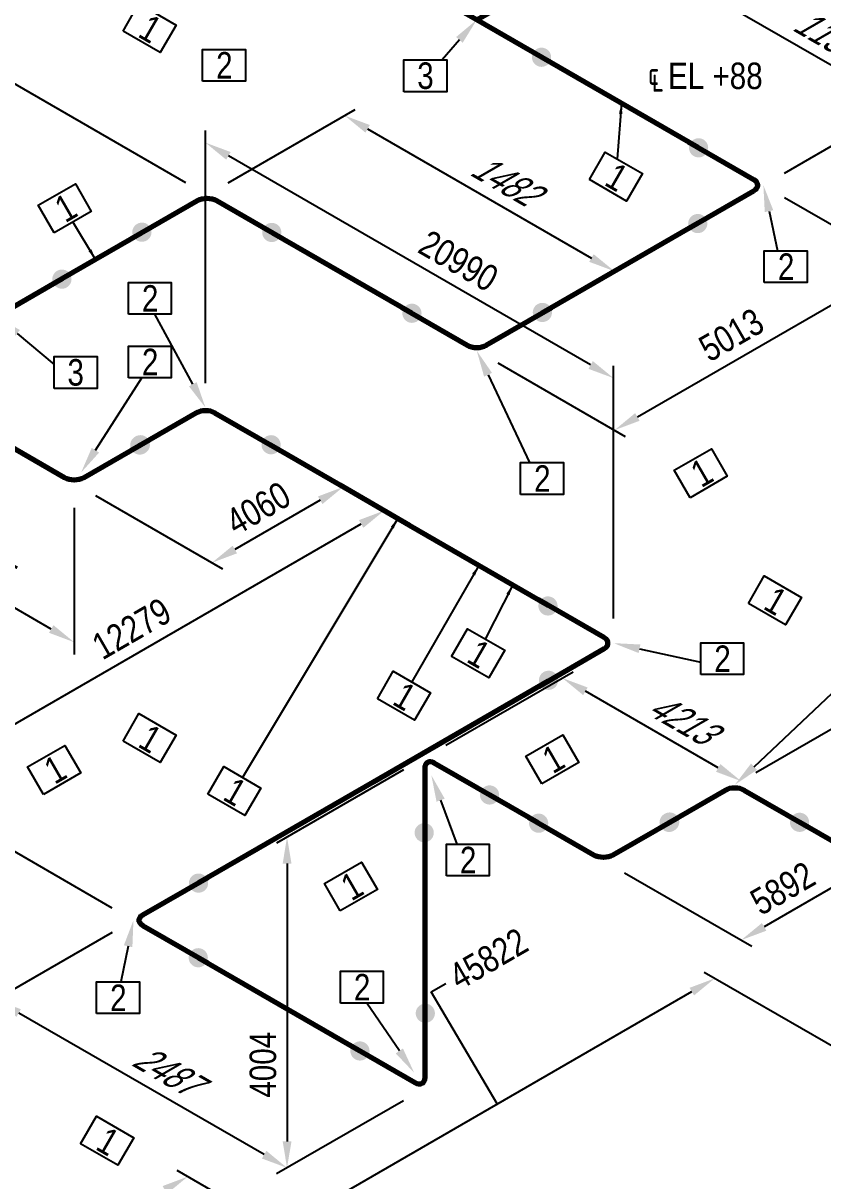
# Model space of a CAD drawing. Header units: millimetres. Extents: x 0 to 594, y 0 to 420.
# Drawn here: x 188.1 to 263.5, y 191.6 to 300.8 of the extents above; entities that cross this region are included whole.
import ezdxf
from ezdxf import colors
from ezdxf.entities.mleader import LeaderData, LeaderLine
from ezdxf.enums import TextEntityAlignment as Align
from ezdxf.math import Vec2, Vec3

# ---------------------------------------------------------------- set-up
doc = ezdxf.new("R2010")
doc.units = ezdxf.units.MM
doc.header["$LTSCALE"] = 0.25
for name, color, linetype in [('용접', 1, 'Continuous'), ('주석', 7, 'Continuous'), ('치수', 1, 'Continuous')]:
    doc.layers.add(name, color=color, linetype=linetype)
doc.layers.add('파이프', color=3, linetype='Continuous', lineweight=70)
doc.styles.add('AdskIsoAnnotation', font='arial.ttf', dxfattribs={"width": 0.8, "height": 1})
doc.styles.add('AdskIsoMetric', font='arial.ttf', dxfattribs={"width": 0.8, "height": 2.5})
doc.styles.add('AdskIsoMetric-30', font='arial.ttf', dxfattribs={"width": 0.8, "height": 2.5})
doc.styles.add('AdskIsoMetric30', font='arial.ttf', dxfattribs={"width": 0.8, "oblique": 30, "height": 2.5})
doc.styles.get("Standard").update_dxf_attribs({"font": 'arial.ttf'})
doc.dimstyles.new('AdskIsoMetric', dxfattribs={"dimtxt": 2.5, "dimasz": 2.5, "dimexe": 1, "dimexo": 2, "dimgap": 0.8, "dimtad": 1, "dimdec": 0, "dimrnd": 1, "dimzin": 0, "dimdsep": 46, "dimtxsty": 'AdskIsoMetric', "dimcen": 0, "dimclrt": 7, "dimadec": 0, "dimazin": 0, "dimtfac": 1, "dimtdec": 0, "dimtmove": 1, "dimatfit": 3, "dimfxl": 0, "dimfrac": 2, "dimtolj": 1, "dimtzin": 0, "dimarcsym": 0})

# ---------------------------------------------------------------- blocks, each defined once
blk = doc.blocks.new('*D65')
at = {"layer": 'Defpoints', "color": 0}
for p in [(243.86, 308.65), (230.87, 301.15), (257.91, 285.53)]:
    blk.add_point(p, dxfattribs=at)
at = {"layer": '치수', "color": 0, "lineweight": -2}
for p, q in [((268.74, 294.28), (246.02, 307.4)), ((259.91, 286.69), (271.9, 293.61))]:
    blk.add_line(p, q, dxfattribs=at)
at = {"layer": '치수', "color": 0}
for points in [[(246.23, 307.76), (245.81, 307.04), (243.86, 308.65)], [(268.94, 294.64), (268.53, 293.92), (270.9, 293.03)]]:
    blk.add_solid(points, dxfattribs=at)
at = {"layer": '치수', "color": 7, "insert": (263.83, 299.74), "char_height": 2.5, "attachment_point": 5, "rotation": 330, "style": 'AdskIsoMetric30'}
blk.add_mtext('\\A1;1137', dxfattribs=at)
blk = doc.blocks.new('*D67')
at = {"layer": 'Defpoints', "color": 0}
for p in [(257.91, 285.53), (270.9, 278.03), (230.87, 269.92)]:
    blk.add_point(p, dxfattribs=at)
at = {"layer": '치수', "color": 0, "lineweight": -2}
for p, q in [((259.91, 284.38), (271.9, 277.46)), ((246.02, 263.67), (268.74, 276.78)), ((232.87, 268.77), (244.86, 261.84))]:
    blk.add_line(p, q, dxfattribs=at)
at = {"layer": '치수', "color": 0}
for points in [[(268.53, 277.14), (268.94, 276.42), (270.9, 278.03)], [(245.81, 264.03), (246.23, 263.31), (243.86, 262.42)]]:
    blk.add_solid(points, dxfattribs=at)
at = {"layer": '치수', "color": 7, "insert": (254.89, 271.41), "char_height": 2.5, "attachment_point": 5, "rotation": 30, "style": 'AdskIsoMetric-30'}
blk.add_mtext('\\A1;5013', dxfattribs=at)
blk = doc.blocks.new('*D68')
at = {"layer": 'Defpoints', "color": 0}
for p in [(205.42, 284.61), (243.86, 277.42), (230.87, 269.92)]:
    blk.add_point(p, dxfattribs=at)
at = {"layer": '치수', "color": 0, "lineweight": -2}
for p, q in [((207.42, 285.77), (219.41, 292.69)), ((220.57, 290.86), (241.69, 278.67))]:
    blk.add_line(p, q, dxfattribs=at)
at = {"layer": '치수', "color": 0}
for points in [[(220.78, 291.22), (220.37, 290.5), (218.41, 292.11)], [(241.9, 279.03), (241.48, 278.31), (243.86, 277.42)]]:
    blk.add_solid(points, dxfattribs=at)
at = {"layer": '치수', "color": 7, "insert": (233.4, 286.08), "char_height": 2.5, "attachment_point": 5, "rotation": 330, "style": 'AdskIsoMetric30'}
blk.add_mtext('\\A1;1482', dxfattribs=at)
blk = doc.blocks.new('*D70')
at = {"layer": 'Defpoints', "color": 0}
for p in [(183.77, 297.11), (205.42, 284.61), (185.59, 273.17)]:
    blk.add_point(p, dxfattribs=at)
at = {"layer": '치수', "color": 0, "lineweight": -2}
for p, q in [((203.42, 285.77), (182.77, 297.69)), ((166.11, 286.92), (181.6, 295.86)), ((167.48, 291.88), (166.09, 291.08)), ((173.85, 291.39), (167.48, 291.88))]:
    blk.add_line(p, q, dxfattribs=at)
at = {"layer": '치수', "color": 0}
for points in [[(181.39, 296.22), (181.81, 295.5), (183.77, 297.11)], [(165.9, 287.28), (166.31, 286.56), (163.94, 285.67)]]:
    blk.add_solid(points, dxfattribs=at)
at = {"layer": '치수', "color": 7, "insert": (162.92, 289.25), "char_height": 2.5, "attachment_point": 5, "rotation": 30, "style": 'AdskIsoMetric-30'}
blk.add_mtext('\\A1;2621', dxfattribs=at)
blk = doc.blocks.new('*D73')
at = {"layer": 'Defpoints', "color": 0}
for p in [(176.03, 267.14), (192.89, 257.41), (176.03, 252.14)]:
    blk.add_point(p, dxfattribs=at)
at = {"layer": '치수', "color": 0, "lineweight": -2}
for p, q in [((192.89, 255.1), (192.89, 241.25)), ((190.73, 243.66), (178.2, 250.89))]:
    blk.add_line(p, q, dxfattribs=at)
at = {"layer": '치수', "color": 0}
for points in [[(178.41, 251.25), (177.99, 250.53), (176.03, 252.14)], [(190.93, 244.02), (190.52, 243.3), (192.89, 242.41)]]:
    blk.add_solid(points, dxfattribs=at)
at = {"layer": '치수', "color": 7, "insert": (184.46, 249.89), "char_height": 2.5, "attachment_point": 5, "rotation": 330, "style": 'AdskIsoMetric-30'}
blk.add_mtext('\\A1;4515', dxfattribs=at)
blk = doc.blocks.new('*D74')
at = {"layer": 'Defpoints', "color": 0}
for p in [(205.27, 264.56), (192.89, 257.41), (205.88, 249.91)]:
    blk.add_point(p, dxfattribs=at)
at = {"layer": '치수', "color": 0, "lineweight": -2}
for p, q in [((194.89, 256.25), (206.88, 249.33)), ((216.1, 255.81), (208.05, 251.16))]:
    blk.add_line(p, q, dxfattribs=at)
at = {"layer": '치수', "color": 0}
for points in [[(215.89, 256.17), (216.31, 255.45), (218.26, 257.06)], [(207.84, 251.52), (208.25, 250.8), (205.88, 249.91)]]:
    blk.add_solid(points, dxfattribs=at)
at = {"layer": '치수', "color": 7, "insert": (210.25, 255.05), "char_height": 2.5, "attachment_point": 5, "rotation": 30, "style": 'AdskIsoMetric-30'}
blk.add_mtext('\\A1;4060', dxfattribs=at)
blk = doc.blocks.new('*D75')
at = {"layer": 'Defpoints', "color": 0}
for p in [(205.27, 289.56), (205.27, 264.56), (243.78, 242.33)]:
    blk.add_point(p, dxfattribs=at)
at = {"layer": '치수', "color": 0, "lineweight": -2}
for p, q in [((205.27, 266.87), (205.27, 290.71)), ((241.61, 268.58), (207.44, 288.31)), ((243.78, 244.64), (243.78, 268.48))]:
    blk.add_line(p, q, dxfattribs=at)
at = {"layer": '치수', "color": 0}
for points in [[(207.65, 288.67), (207.23, 287.95), (205.27, 289.56)], [(241.82, 268.94), (241.41, 268.21), (243.78, 267.33)]]:
    blk.add_solid(points, dxfattribs=at)
at = {"layer": '치수', "color": 7, "insert": (229.15, 278.39), "char_height": 2.5, "attachment_point": 5, "rotation": 330, "style": 'AdskIsoMetric-30'}
blk.add_mtext('\\A1;20990', dxfattribs=at)
blk = doc.blocks.new('*D76')
at = {"layer": 'Defpoints', "color": 0}
for p in [(222.13, 254.83), (243.78, 242.33), (198.48, 216.17)]:
    blk.add_point(p, dxfattribs=at)
at = {"layer": '치수', "color": 0, "lineweight": -2}
for p, q in [((179, 229.92), (219.96, 253.58)), ((196.48, 217.33), (175.83, 229.25))]:
    blk.add_line(p, q, dxfattribs=at)
at = {"layer": '치수', "color": 0}
for points in [[(219.76, 253.94), (220.17, 253.21), (222.13, 254.83)], [(178.79, 230.28), (179.2, 229.56), (176.83, 228.67)]]:
    blk.add_solid(points, dxfattribs=at)
at = {"layer": '치수', "color": 7, "insert": (198.31, 243.69), "char_height": 2.5, "attachment_point": 5, "rotation": 30, "style": 'AdskIsoMetric-30'}
blk.add_mtext('\\A1;12279', dxfattribs=at)
blk = doc.blocks.new('*D77')
at = {"layer": 'Defpoints', "color": 0}
for p in [(198.48, 216.17), (185.49, 208.67), (225.96, 200.31)]:
    blk.add_point(p, dxfattribs=at)
at = {"layer": '치수', "color": 0, "lineweight": -2}
for p, q in [((196.48, 215.02), (184.49, 208.1)), ((210.81, 194.06), (187.66, 207.42)), ((223.96, 199.15), (211.97, 192.23))]:
    blk.add_line(p, q, dxfattribs=at)
at = {"layer": '치수', "color": 0}
for points in [[(187.86, 207.78), (187.45, 207.06), (185.49, 208.67)], [(211.02, 194.42), (210.6, 193.69), (212.97, 192.81)]]:
    blk.add_solid(points, dxfattribs=at)
at = {"layer": '치수', "color": 7, "insert": (201.5, 202.05), "char_height": 2.5, "attachment_point": 5, "rotation": 330, "style": 'AdskIsoMetric30'}
blk.add_mtext('\\A1;2487', dxfattribs=at)
blk = doc.blocks.new('*D78')
at = {"layer": 'Defpoints', "color": 0}
for p in [(225.96, 231.53), (225.96, 200.31), (212.97, 192.81)]:
    blk.add_point(p, dxfattribs=at)
at = {"layer": '치수', "color": 0, "lineweight": -2}
for p, q in [((223.96, 230.38), (211.97, 223.45)), ((212.97, 221.53), (212.97, 195.31)), ((223.96, 199.15), (211.97, 192.23))]:
    blk.add_line(p, q, dxfattribs=at)
at = {"layer": '치수', "color": 0}
for points in [[(212.56, 221.53), (213.39, 221.53), (212.97, 224.03)], [(212.56, 195.31), (213.39, 195.31), (212.97, 192.81)]]:
    blk.add_solid(points, dxfattribs=at)
at = {"layer": '치수', "color": 7, "insert": (210.71, 202.54), "char_height": 2.5, "attachment_point": 5, "rotation": 90, "style": 'AdskIsoMetric-30'}
blk.add_mtext('\\A1;4004', dxfattribs=at)
blk = doc.blocks.new('*D79')
at = {"layer": 'Defpoints', "color": 0}
for p in [(238.95, 239.03), (225.96, 231.53), (242.82, 221.8)]:
    blk.add_point(p, dxfattribs=at)
at = {"layer": '치수', "color": 0, "lineweight": -2}
for p, q in [((227.96, 232.69), (239.95, 239.61)), ((253.65, 230.55), (241.12, 237.78))]:
    blk.add_line(p, q, dxfattribs=at)
at = {"layer": '치수', "color": 0}
for points in [[(241.33, 238.14), (240.91, 237.42), (238.95, 239.03)], [(253.86, 230.91), (253.44, 230.19), (255.81, 229.3)]]:
    blk.add_solid(points, dxfattribs=at)
at = {"layer": '치수', "color": 7, "insert": (250.09, 235.22), "char_height": 2.5, "attachment_point": 5, "rotation": 330, "style": 'AdskIsoMetric30'}
blk.add_mtext('\\A1;4213', dxfattribs=at)
blk = doc.blocks.new('*D80')
at = {"layer": 'Defpoints', "color": 0}
for p in [(255.21, 228.95), (242.82, 221.8), (255.81, 214.3)]:
    blk.add_point(p, dxfattribs=at)
at = {"layer": '치수', "color": 0, "lineweight": -2}
for p, q in [((244.82, 220.64), (256.81, 213.72)), ((266.03, 220.2), (257.98, 215.55))]:
    blk.add_line(p, q, dxfattribs=at)
at = {"layer": '치수', "color": 0}
for points in [[(265.83, 220.56), (266.24, 219.84), (268.2, 221.45)], [(257.77, 215.91), (258.19, 215.19), (255.81, 214.3)]]:
    blk.add_solid(points, dxfattribs=at)
at = {"layer": '치수', "color": 7, "insert": (259.74, 219.18), "char_height": 2.5, "attachment_point": 5, "rotation": 30, "style": 'AdskIsoMetric-30'}
blk.add_mtext('\\A1;5892', dxfattribs=at)
blk = doc.blocks.new('*D81')
at = {"layer": 'Defpoints', "color": 0}
for p in [(276.86, 241.45), (255.21, 228.95), (274.97, 217.54)]:
    blk.add_point(p, dxfattribs=at)
at = {"layer": '치수', "color": 0, "lineweight": -2}
for p, q in [((257.21, 230.11), (277.86, 242.03)), ((294.46, 231.29), (279.02, 240.2)), ((276.97, 218.7), (297.62, 230.62))]:
    blk.add_line(p, q, dxfattribs=at)
at = {"layer": '치수', "color": 0}
for points in [[(279.23, 240.56), (278.82, 239.84), (276.86, 241.45)], [(294.67, 231.65), (294.25, 230.93), (296.62, 230.04)]]:
    blk.add_solid(points, dxfattribs=at)
at = {"layer": '치수', "color": 7, "insert": (288.79, 237.18), "char_height": 2.5, "attachment_point": 5, "rotation": 330, "style": 'AdskIsoMetric30'}
blk.add_mtext('\\A1;8616', dxfattribs=at)
blk = doc.blocks.new('*D89')
at = {"layer": 'Defpoints', "color": 0}
for p in [(253.32, 210.69), (274.97, 198.19), (233.91, 174.48)]:
    blk.add_point(p, dxfattribs=at)
at = {"layer": '치수', "color": 0, "lineweight": -2}
for p, q in [((272.97, 199.34), (252.32, 211.26)), ((226.58, 209.42), (227.96, 210.22)), ((214.43, 188.23), (251.16, 209.44)), ((232.79, 198.84), (226.58, 209.42)), ((231.91, 175.64), (211.26, 187.56))]:
    blk.add_line(p, q, dxfattribs=at)
at = {"layer": '치수', "color": 0}
for points in [[(250.95, 209.8), (251.37, 209.08), (253.32, 210.69)], [(214.22, 188.59), (214.64, 187.87), (212.26, 186.98)]]:
    blk.add_solid(points, dxfattribs=at)
at = {"layer": '치수', "color": 7, "insert": (231.97, 212.53), "char_height": 2.5, "attachment_point": 5, "rotation": 30, "style": 'AdskIsoMetric-30'}
blk.add_mtext('\\A1;45822', dxfattribs=at)
blk = doc.blocks.new('*D90')
at = {"layer": 'Defpoints', "color": 0}
for p in [(203.6, 191.98), (233.91, 174.48), (146.96, 124.28)]:
    blk.add_point(p, dxfattribs=at)
at = {"layer": '치수', "color": 0, "lineweight": -2}
for p, q in [((231.91, 175.64), (202.6, 192.56)), ((118.82, 143.03), (201.44, 190.73)), ((144.96, 125.43), (115.65, 142.36))]:
    blk.add_line(p, q, dxfattribs=at)
at = {"layer": '치수', "color": 0}
for points in [[(201.23, 191.09), (201.65, 190.37), (203.6, 191.98)], [(118.61, 143.39), (119.02, 142.67), (116.65, 141.78)]]:
    blk.add_solid(points, dxfattribs=at)
at = {"layer": '치수', "color": 7, "insert": (157.86, 168.19), "char_height": 2.5, "attachment_point": 5, "rotation": 30, "style": 'AdskIsoMetric-30'}
blk.add_mtext('\\A1;2000', dxfattribs=at)
blk = doc.blocks.new('엘보우-4-Iso2DSkew90')
at = {"color": 0, "linetype": 'ByBlock', "lineweight": -2, "extrusion": (-7.8738e-09, -0.816497, -0.57735)}
for p, q in [((-0.9, 0.52), (-7.07, 4.08)), ((7.07, 4.08), (0.9, 0.52))]:
    blk.add_line(p, q, dxfattribs=at)
at = {"linetype": 'ByBlock', "extrusion": (-2.16429e-17, -1.11022e-16, -1)}
blk.add_ellipse((0, 1.04), major_axis=(-1.28, 0), ratio=0.57735, start_param=3.926991, end_param=5.497787, dxfattribs=at)
blk = doc.blocks.new('엘보우-5-Iso2DSkew90')
at = {"color": 0, "linetype": 'ByBlock', "lineweight": -2, "extrusion": (-0.707107, -0.408248, 0.57735)}
for p, q in [((0, -1.04), (0, -8.16)), ((7.07, -4.08), (0.9, -0.52))]:
    blk.add_line(p, q, dxfattribs=at)
at = {"linetype": 'ByBlock'}
blk.add_ellipse((0.9, -1.57), major_axis=(-0.64, 1.11), ratio=0.57735, start_param=-0.785398, end_param=0.785398, dxfattribs=at)
blk = doc.blocks.new('엘보우-1-Iso2DSkew180')
at = {"color": 0, "linetype": 'ByBlock', "lineweight": -2, "extrusion": (0.707107, 0.408248, -0.57735)}
for p, q in [((0, 8.16), (0, 1.04)), ((-0.9, 0.52), (-7.07, 4.08))]:
    blk.add_line(p, q, dxfattribs=at)
at = {"linetype": 'ByBlock', "extrusion": (-7.21111e-17, -4.16334e-17, -1)}
blk.add_ellipse((-0.9, 1.57), major_axis=(-0.64, 1.11), ratio=0.57735, start_param=2.356194, end_param=3.926991, dxfattribs=at)
blk = doc.blocks.new('엘보우-6-Iso2DSkew90')
at = {"color": 0, "linetype": 'ByBlock', "lineweight": -2, "extrusion": (-8.35668e-09, -0.816497, -0.57735)}
for p, q in [((0.9, 0.52), (7.07, 4.08)), ((7.07, -4.08), (0.9, -0.52))]:
    blk.add_line(p, q, dxfattribs=at)
at = {"linetype": 'ByBlock', "extrusion": (4.14448e-17, 1.66533e-16, -1)}
blk.add_ellipse((1.81, 0), major_axis=(-1.28, 0), ratio=0.57735, start_param=-0.785398, end_param=0.785398, dxfattribs=at)
blk = doc.blocks.new('엘보우-8-Iso2DSkew90')
at = {"color": 0, "linetype": 'ByBlock', "lineweight": -2, "extrusion": (0, 0.816497, 0.57735)}
for p, q in [((-0.9, -0.52), (-7.07, -4.08)), ((7.07, -4.08), (0.9, -0.52))]:
    blk.add_line(p, q, dxfattribs=at)
at = {"linetype": 'ByBlock'}
blk.add_ellipse((0, -1.04), major_axis=(-1.28, 0), ratio=0.57735, start_param=-2.356194, end_param=-0.785398, dxfattribs=at)
blk = doc.blocks.new('엘보우-9-Iso2DSkew90')
at = {"color": 0, "linetype": 'ByBlock', "lineweight": -2, "extrusion": (-6.48284e-09, -0.816497, -0.57735)}
for p, q in [((-0.9, 0.52), (-7.07, 4.08)), ((7.07, 4.08), (0.9, 0.52))]:
    blk.add_line(p, q, dxfattribs=at)
at = {"linetype": 'ByBlock', "extrusion": (4.09001e-18, -3.24739e-26, -1)}
blk.add_ellipse((0, 1.04), major_axis=(-1.28, 0), ratio=0.57735, start_param=3.926991, end_param=5.497787, dxfattribs=at)
blk = doc.blocks.new('엘보우-12-Iso2DSkew90')
at = {"color": 0, "linetype": 'ByBlock', "lineweight": -2, "extrusion": (0, 0.816497, 0.57735)}
for p, q in [((-0.9, 0.52), (-7.07, 4.08)), ((-7.07, -4.08), (-0.9, -0.52))]:
    blk.add_line(p, q, dxfattribs=at)
at = {"linetype": 'ByBlock'}
blk.add_ellipse((-1.81, 0), major_axis=(-1.28, 0), ratio=0.57735, start_param=2.356194, end_param=3.926991, dxfattribs=at)
blk = doc.blocks.new('엘보우-13-Iso2DSkew90')
at = {"color": 0, "linetype": 'ByBlock', "lineweight": -2, "extrusion": (0, 0.816497, 0.57735)}
for p, q in [((-0.9, -0.52), (-7.07, -4.08)), ((7.07, -4.08), (0.9, -0.52))]:
    blk.add_line(p, q, dxfattribs=at)
at = {"linetype": 'ByBlock'}
blk.add_ellipse((0, -1.04), major_axis=(-1.28, 0), ratio=0.57735, start_param=-2.356194, end_param=-0.785398, dxfattribs=at)
blk = doc.blocks.new('티-3-Iso2DSkew90')
at = {"color": 0, "linetype": 'ByBlock', "lineweight": -2, "extrusion": (0, 0.816497, 0.57735)}
for p, q in [((0, 0), (-7.07, 4.08)), ((0, 0), (6.17, 3.56)), ((-6.17, -3.56), (0, 0))]:
    blk.add_line(p, q, dxfattribs=at)
blk = doc.blocks.new('엘보우-15-Iso2DSkew90')
at = {"color": 0, "linetype": 'ByBlock', "lineweight": -2, "extrusion": (-5.29481e-09, -0.816497, -0.57735)}
for p, q in [((-7.07, -4.08), (-0.9, -0.52)), ((0.9, -0.52), (7.07, -4.08))]:
    blk.add_line(p, q, dxfattribs=at)
at = {"linetype": 'ByBlock', "extrusion": (7.52306e-17, 2.77556e-16, -1)}
blk.add_ellipse((0, -1.04), major_axis=(-1.28, 0), ratio=0.57735, start_param=0.785398, end_param=2.356194, dxfattribs=at)
blk = doc.blocks.new('엘보우-16-Iso2DSkew90')
at = {"color": 0, "linetype": 'ByBlock', "lineweight": -2, "extrusion": (0, 0.816497, 0.57735)}
for p, q in [((-7.07, 4.08), (-0.9, 0.52)), ((0.9, 0.52), (7.07, 4.08))]:
    blk.add_line(p, q, dxfattribs=at)
at = {"linetype": 'ByBlock'}
blk.add_ellipse((0, 1.04), major_axis=(-1.28, 0), ratio=0.57735, start_param=0.785398, end_param=2.356194, dxfattribs=at)
blk = doc.blocks.new('엘보우-17-Iso2DSkew90')
at = {"color": 0, "linetype": 'ByBlock', "lineweight": -2, "extrusion": (0, 0.816497, 0.57735)}
for p, q in [((-0.9, 0.52), (-7.07, 4.08)), ((-7.07, -4.08), (-0.9, -0.52))]:
    blk.add_line(p, q, dxfattribs=at)
at = {"linetype": 'ByBlock'}
blk.add_ellipse((-1.81, 0), major_axis=(-1.28, 0), ratio=0.57735, start_param=2.356194, end_param=3.926991, dxfattribs=at)
blk = doc.blocks.new('티-4-Iso2DSkew90')
at = {"color": 0, "linetype": 'ByBlock', "lineweight": -2, "extrusion": (-6.24389e-09, -0.816497, -0.57735)}
for p, q in [((0, 0), (-6.17, 3.56)), ((0, 0), (7.07, 4.08)), ((6.17, -3.56), (0, 0))]:
    blk.add_line(p, q, dxfattribs=at)
blk = doc.blocks.new('Buttweld')
at = {"lineweight": -2}
blk.add_hatch(color=0, dxfattribs=at).paths.add_polyline_path([(0.044, -0.0026), (0.0433, 0.0053), (0.0413, 0.0129), (0.0379, 0.02), (0.0334, 0.0265), (0.0278, 0.0321), (0.0214, 0.0366), (0.0142, 0.0399), (0.0066, 0.042), (-0.0013, 0.0427), (-0.0091, 0.042), (-0.0168, 0.0399), (-0.0239, 0.0366), (-0.0304, 0.0321), (-0.036, 0.0265), (-0.0405, 0.02), (-0.0438, 0.0129), (-0.0459, 0.0053), (-0.0466, -0.0026), (-0.0459, -0.0105), (-0.0438, -0.0181), (-0.0405, -0.0252), (-0.036, -0.0317), (-0.0304, -0.0373), (-0.0239, -0.0418), (-0.0168, -0.0452), (-0.0091, -0.0472), (-0.0013, -0.0479), (0.0066, -0.0472), (0.0142, -0.0452), (0.0214, -0.0418), (0.0278, -0.0373), (0.0334, -0.0317), (0.0379, -0.0252), (0.0413, -0.0181), (0.0433, -0.0105)], is_closed=False, flags=0)
blk = doc.blocks.new('AnnoRect')
at = {"color": 0, "linetype": 'ByBlock', "lineweight": -2}
blk.add_wipeout([(-0.81, -0.6), (-0.81, 0.6), (0.81, 0.6), (0.81, -0.6)], dxfattribs=at)
blk.add_lwpolyline([(-0.81, -0.6), (-0.81, 0.6), (0.81, 0.6), (0.81, -0.6)], close=True, dxfattribs=at)
at = {"color": 0, "linetype": 'ByBlock', "lineweight": -2, "style": 'AdskIsoAnnotation', "width": 0.8}
blk.add_attdef('XX', text='', height=1, dxfattribs=at).set_placement((0, 0), align=Align.MIDDLE_CENTER)

msp = doc.modelspace()

# ---------------------------------------------------------------- linework, layer by layer
at = {"layer": '파이프'}
for points in [[(251.7446, 289.0942), (237.0339, 297.5874)], [(237.0339, 273.4808), (251.7446, 281.9741)], [(191.7569, 276.7267), (199.2521, 281.054)], [(211.5844, 281.054), (224.7016, 273.4808)], [(199.1072, 260.9974), (199.0563, 260.968)], [(217.9831, 257.2195), (211.4395, 260.9974)], [(224.5266, 253.4416), (217.9831, 257.2195)], [(231.0701, 249.6637), (224.5266, 253.4416)], [(237.6137, 245.8858), (231.0701, 249.6637)], [(221.1306, 229.2492), (237.6137, 238.7657)], [(204.6476, 219.7327), (221.1306, 229.2492)], [(236.6555, 225.3596), (232.1306, 227.972)], [(249.0431, 225.3915), (248.9878, 225.3596)], [(265.091, 223.2464), (261.3755, 225.3915)], [(225.9645, 224.4119), (225.9645, 207.4255)], [(219.7983, 203.8654), (204.6476, 212.6127)]]:
    msp.add_lwpolyline(points, dxfattribs=at)

# ---------------------------------------------------------------- block references
at = {"layer": '용접', "xscale": 20, "yscale": 20, "zscale": 20}
for p, rotation in [((237.0339, 297.5874), 270), ((251.7446, 289.0942), 90), ((199.2521, 281.054), 180), ((211.5844, 281.054), 270), ((224.7016, 273.4808), 90), ((237.0339, 273.4808), 180), ((199.0563, 260.968), 180), ((199.1072, 260.9974), 180), ((211.4395, 260.9974), 180), ((237.6137, 238.7657), 180), ((232.1306, 227.972), 270.0000001273223), ((236.6555, 225.3596), 90), ((248.9878, 225.3596), 180), ((249.0431, 225.3915), 180), ((261.3755, 225.3915), 270), ((225.9645, 224.4119), 270.0000002113008), ((204.6476, 212.6127), 270), ((225.9645, 207.4255), 90.00000020370919), ((219.7983, 203.8654), 89.99999986910754)]:
    msp.add_blockref('Buttweld', p, dxfattribs=dict(at, rotation=rotation))
for p in [(251.7446, 281.9741), (191.7569, 276.7267), (237.6137, 245.8858), (204.6476, 219.7327)]:
    msp.add_blockref('Buttweld', p, dxfattribs=at)
at = {"layer": '주석'}
ref = msp.add_blockref('AnnoRect', (252, 258.361), dxfattribs=dict(at, xscale=2.500000000000001, yscale=2.500000000000001, zscale=2.500000000000001, rotation=29.99999967265339))
ref.add_attrib('XX_001', '1', (252.0451, 256.9377), dxfattribs={"layer": '0', "color": 0, "linetype": 'ByBlock', "lineweight": -2, "height": 2.5, "rotation": 30, "style": 'AdskIsoAnnotation', "width": 0.8})
at = {"layer": '파이프'}
for name, p in [('티-4-Iso2DSkew90', (230.8677, 301.1474)), ('엘보우-17-Iso2DSkew90', (257.9108, 285.5341)), ('엘보우-15-Iso2DSkew90', (205.4182, 284.6141)), ('티-3-Iso2DSkew90', (185.5908, 273.1667)), ('엘보우-16-Iso2DSkew90', (230.8677, 269.9208)), ('엘보우-13-Iso2DSkew90', (205.2733, 264.5575)), ('엘보우-9-Iso2DSkew90', (192.8901, 257.408)), ('엘보우-12-Iso2DSkew90', (243.7798, 242.3257)), ('엘보우-5-Iso2DSkew90', (225.9645, 231.532)), ('엘보우-8-Iso2DSkew90', (255.2093, 228.9516)), ('엘보우-4-Iso2DSkew90', (242.8216, 221.7995)), ('엘보우-6-Iso2DSkew90', (198.4815, 216.1727)), ('엘보우-1-Iso2DSkew180', (225.9645, 200.3054))]:
    msp.add_blockref(name, p, dxfattribs=at)

# ---------------------------------------------------------------- texts
at = {"layer": '주석', "insert": (247, 294.361), "char_height": 2.5, "attachment_point": 7, "style": 'AdskIsoAnnotation'}
msp.add_mtext('{\\Q0;℄ EL +88}', dxfattribs=at)

# ---------------------------------------------------------------- dimensions: what is measured, and where the dimension line sits
at = {"layer": '치수'}
for base, p1, p2, angle, text, override, picture, middle in [((243.8581, 308.6474), (257.9108, 285.5341), (230.8677, 301.1474), 150, '1137', {"dimtad": 0, "dimlfac": 36.415799, "dimtxsty": 'AdskIsoMetric30', "dimse1": 0, "dimse2": 1, "dimsd1": 0, "dimsd2": 0, "dimtmove": 1}, '*D65', (263.8254, 299.7362)), ((183.7676, 297.1141), (185.5908, 273.1667), (205.4182, 284.6141), 30, '2621', {"dimtad": 0, "dimlfac": 114.482387, "dimtxsty": 'AdskIsoMetric-30', "dimse1": 1, "dimse2": 0, "dimsd1": 0, "dimsd2": 0, "dimtmove": 1}, '*D70', (165.3989, 290.6839)), ((243.8581, 277.4208), (205.4182, 284.6141), (230.8677, 269.9208), 330, '1482', {"dimtad": 0, "dimlfac": 50.438375, "dimtxsty": 'AdskIsoMetric30', "dimse1": 0, "dimse2": 1, "dimsd1": 0, "dimsd2": 0, "dimtmove": 1}, '*D68', (233.4005, 286.0764)), ((205.2733, 289.5575), (243.7798, 242.3257), (205.2733, 264.5575), 150, '20990', {"dimtad": 0, "dimlfac": 472.07326, "dimtxsty": 'AdskIsoMetric-30', "dimse1": 0, "dimse2": 0, "dimsd1": 0, "dimsd2": 0, "dimtmove": 1}, '*D75', (229.146, 278.3915)), ((270.9012, 278.0341), (230.8677, 269.9208), (257.9108, 285.5341), 30, '5013', {"dimtad": 0, "dimlfac": 160.520371, "dimtxsty": 'AdskIsoMetric-30', "dimse1": 0, "dimse2": 0, "dimsd1": 0, "dimsd2": 0, "dimtmove": 1}, '*D67', (254.8934, 271.4089)), ((176.0329, 252.1405), (192.8901, 257.408), (176.0329, 267.1405), 150, '4515', {"dimtad": 0, "dimlfac": 231.961729, "dimtxsty": 'AdskIsoMetric-30', "dimse1": 0, "dimse2": 1, "dimsd1": 0, "dimsd2": 0, "dimtmove": 1}, '*D73', (184.4615, 249.8911)), ((205.8805, 249.908), (205.2733, 264.5575), (192.8901, 257.408), 210, '4060', {"dimtad": 0, "dimlfac": 283.932313, "dimtxsty": 'AdskIsoMetric-30', "dimse1": 1, "dimse2": 0, "dimsd1": 0, "dimsd2": 0, "dimtmove": 1}, '*D74', (210.2457, 255.0452)), ((222.1292, 254.8257), (198.4815, 216.1727), (243.7798, 242.3257), 30, '12279', {"dimtad": 0, "dimlfac": 234.755939, "dimtxsty": 'AdskIsoMetric-30', "dimse1": 0, "dimse2": 1, "dimsd1": 0, "dimsd2": 0, "dimtmove": 1}, '*D76', (198.3136, 243.6927)), ((276.8599, 241.4516), (274.9727, 217.5412), (255.2093, 228.9516), 149.999999, '8616', {"dimtad": 0, "dimlfac": 377.529982, "dimtxsty": 'AdskIsoMetric30', "dimse1": 0, "dimse2": 0, "dimsd1": 0, "dimsd2": 0, "dimtmove": 1}, '*D81', (288.7888, 237.1823)), ((238.9548, 239.032), (242.8216, 221.7995), (225.9645, 231.532), 150, '4213', {"dimtad": 0, "dimlfac": 216.424622, "dimtxsty": 'AdskIsoMetric30', "dimse1": 1, "dimse2": 0, "dimsd1": 0, "dimsd2": 0, "dimtmove": 1}, '*D79', (250.0897, 235.2202)), ((212.9741, 192.8054), (225.9645, 231.532), (225.9645, 200.3054), 270, '4004', {"dimtad": 0, "dimlfac": 128.226543, "dimtxsty": 'AdskIsoMetric-30', "dimse1": 0, "dimse2": 0, "dimsd1": 0, "dimsd2": 0, "dimtmove": 1}, '*D78', (210.7078, 202.5382)), ((255.812, 214.2995), (255.2093, 228.9516), (242.8216, 221.7995), 210, '5892', {"dimtad": 0, "dimlfac": 411.915594, "dimtxsty": 'AdskIsoMetric-30', "dimse1": 1, "dimse2": 0, "dimsd1": 0, "dimsd2": 0, "dimtmove": 1}, '*D80', (259.7387, 219.1845)), ((253.322, 210.6876), (233.9141, 174.4825), (274.9727, 198.1876), 30, '45822', {"dimtad": 0, "dimlfac": 966.491634, "dimtxsty": 'AdskIsoMetric-30', "dimse1": 0, "dimse2": 0, "dimsd1": 0, "dimsd2": 0, "dimtmove": 1}, '*D89', (228.6558, 210.6215)), ((185.4911, 208.6727), (225.9645, 200.3054), (198.4815, 216.1727), 150, '2487', {"dimtad": 0, "dimlfac": 78.376972, "dimtxsty": 'AdskIsoMetric30', "dimse1": 0, "dimse2": 0, "dimsd1": 0, "dimsd2": 0, "dimtmove": 1}, '*D77', (201.4997, 202.048)), ((203.6032, 191.9825), (146.9611, 124.2801), (233.9141, 174.4825), 30, '2000', {"dimtad": 0, "dimlfac": 19.919375, "dimtxsty": 'AdskIsoMetric-30', "dimse1": 0, "dimse2": 0, "dimsd1": 0, "dimsd2": 0, "dimtmove": 1}, '*D90', (157.8604, 168.1897))]:
    dim = msp.add_linear_dim(base=base, p1=p1, p2=p2, angle=angle, text=text, dimstyle='AdskIsoMetric', override=override, dxfattribs=at)
    dim.commit()
    dim.dimension.update_dxf_attribs({"geometry": picture, "text_midpoint": middle, "dimtype": 160})

# ---------------------------------------------------------------- leaders
at = {"layer": '주석'}
ml = msp.add_multileader_mtext('Standard', dxfattribs=at)
ml.set_content('')
ml.set_leader_properties()
ml.build(insert=Vec2(0, 0))
ml.multileader.update_dxf_attribs({"dogleg_length": 0, "arrow_head_size": 2.5})
ctx = ml.context
ctx.base_point, ctx.arrow_head_size, ctx.plane_origin = Vec3(227.6, 297.361), 2.5, Vec3(0, -27.639)
notes = []
notes.append((ctx, [(0, (1, 1, 0), (227.6, 297.361), (-1, 0), 0, [(0, [(230.8677, 301.1474)], 0, [])])]))
ctx.mtext, ml.multileader.dxf.content_type = None, 0
ml = msp.add_multileader_mtext('Standard', dxfattribs=at)
ml.set_content('')
ml.set_leader_properties()
ml.build(insert=Vec2(0, 0))
ml.multileader.update_dxf_attribs({"dogleg_length": 0, "arrow_head_size": 0})
ctx = ml.context
ctx.base_point, ctx.arrow_head_size, ctx.plane_origin = Vec3(244.1254, 288.0206), 0, Vec3(0, -27.639)
notes.append((ctx, [(0, (1, 1, 0), (244.1254, 288.0206), (-1, 0), 0, [(0, [(244.5216, 293.2644)], 0, [])])]))
ctx.mtext, ml.multileader.dxf.content_type = None, 0
ml = msp.add_multileader_mtext('Standard', dxfattribs=at)
ml.set_content('')
ml.set_leader_properties()
ml.build(insert=Vec2(0, 0))
ml.multileader.update_dxf_attribs({"dogleg_length": 0, "arrow_head_size": 2.5})
ctx = ml.context
ctx.base_point, ctx.arrow_head_size, ctx.plane_origin = Vec3(259.25, 279.361), 2.5, Vec3(0, -27.639)
notes.append((ctx, [(0, (1, 1, 0), (259.25, 279.361), (-1, 0), 0, [(0, [(257.9108, 285.5341)], 0, [])])]))
ctx.mtext, ml.multileader.dxf.content_type = None, 0
ml = msp.add_multileader_mtext('Standard', dxfattribs=at)
ml.set_content('')
ml.set_leader_properties()
ml.build(insert=Vec2(0, 0))
ml.multileader.update_dxf_attribs({"dogleg_length": 0, "arrow_head_size": 0})
ctx = ml.context
ctx.base_point, ctx.arrow_head_size, ctx.plane_origin = Vec3(192.7726, 282.075), 0, Vec3(0, -27.639)
notes.append((ctx, [(0, (1, 1, 0), (192.7726, 282.075), (-1, 0), 0, [(0, [(194.8969, 278.5396)], 0, [])])]))
ctx.mtext, ml.multileader.dxf.content_type = None, 0
ml = msp.add_multileader_mtext('Standard', dxfattribs=at)
ml.set_content('')
ml.set_leader_properties()
ml.build(insert=Vec2(0, 0))
ml.multileader.update_dxf_attribs({"dogleg_length": 0, "arrow_head_size": 2.5})
ctx = ml.context
ctx.base_point, ctx.arrow_head_size, ctx.plane_origin = Vec3(191, 268.611), 2.5, Vec3(0, -27.639)
notes.append((ctx, [(0, (1, 1, 0), (191, 268.611), (-1, 0), 0, [(0, [(185.5908, 273.1667)], 0, [])])]))
ctx.mtext, ml.multileader.dxf.content_type = None, 0
ml = msp.add_multileader_mtext('Standard', dxfattribs=at)
ml.set_content('')
ml.set_leader_properties()
ml.build(insert=Vec2(0, 0))
ml.multileader.update_dxf_attribs({"dogleg_length": 0, "arrow_head_size": 2.5})
ctx = ml.context
ctx.base_point, ctx.arrow_head_size, ctx.plane_origin = Vec3(200.5, 273.361), 2.5, Vec3(0, -27.639)
notes.append((ctx, [(0, (1, 1, 0), (200.5, 273.361), (-1, 0), 0, [(0, [(205.2733, 264.5575)], 0, [])])]))
ctx.mtext, ml.multileader.dxf.content_type = None, 0
ml = msp.add_multileader_mtext('Standard', dxfattribs=at)
ml.set_content('')
ml.set_leader_properties()
ml.build(insert=Vec2(0, 0))
ml.multileader.update_dxf_attribs({"dogleg_length": 0, "arrow_head_size": 2.5})
ctx = ml.context
ctx.base_point, ctx.arrow_head_size, ctx.plane_origin = Vec3(235.8334, 259.361), 2.5, Vec3(0, -27.639)
notes.append((ctx, [(0, (1, 1, 0), (235.8334, 259.361), (-1, 0), 0, [(0, [(230.8677, 269.9208)], 0, [])])]))
ctx.mtext, ml.multileader.dxf.content_type = None, 0
ml = msp.add_multileader_mtext('Standard', dxfattribs=at)
ml.set_content('')
ml.set_leader_properties()
ml.build(insert=Vec2(0, 0))
ml.multileader.update_dxf_attribs({"dogleg_length": 0, "arrow_head_size": 2.5})
ctx = ml.context
ctx.base_point, ctx.arrow_head_size, ctx.plane_origin = Vec3(199.2727, 267.361), 2.5, Vec3(0, -27.639)
notes.append((ctx, [(0, (1, 1, 0), (199.2727, 267.361), (-1, 0), 0, [(0, [(193.5446, 258.4286)], 0, [])])]))
ctx.mtext, ml.multileader.dxf.content_type = None, 0
ml = msp.add_multileader_mtext('Standard', dxfattribs=at)
ml.set_content('')
ml.set_leader_properties()
ml.build(insert=Vec2(0, 0))
ml.multileader.update_dxf_attribs({"dogleg_length": 0, "arrow_head_size": 0})
ctx = ml.context
ctx.base_point, ctx.arrow_head_size, ctx.plane_origin = Vec3(208.7712, 229.6477), 0, Vec3(0, -27.639)
notes.append((ctx, [(0, (1, 1, 0), (208.7712, 229.6477), (-1, 0), 0, [(0, [(223.4165, 254.0825)], 0, [])])]))
ctx.mtext, ml.multileader.dxf.content_type = None, 0
ml = msp.add_multileader_mtext('Standard', dxfattribs=at)
ml.set_content('')
ml.set_leader_properties()
ml.build(insert=Vec2(0, 0))
ml.multileader.update_dxf_attribs({"dogleg_length": 0, "arrow_head_size": 2.5})
ctx = ml.context
ctx.base_point, ctx.arrow_head_size, ctx.plane_origin = Vec3(278.9583, 251.361), 2.5, Vec3(0, -27.639)
notes.append((ctx, [(0, (1, 1, 0), (278.9583, 251.361), (-1, 0), 0, [(0, [(255.2093, 228.9516)], 0, [])])]))
ctx.mtext, ml.multileader.dxf.content_type = None, 0
ml = msp.add_multileader_mtext('Standard', dxfattribs=at)
ml.set_content('')
ml.set_leader_properties()
ml.build(insert=Vec2(0, 0))
ml.multileader.update_dxf_attribs({"dogleg_length": 0, "arrow_head_size": 0})
ctx = ml.context
ctx.base_point, ctx.arrow_head_size, ctx.plane_origin = Vec3(224.7474, 238.6615), 0, Vec3(0, -27.639)
notes.append((ctx, [(0, (1, 1, 0), (224.7474, 238.6615), (-1, 0), 0, [(0, [(231.0701, 249.6637)], 0, [])])]))
ctx.mtext, ml.multileader.dxf.content_type = None, 0
ml = msp.add_multileader_mtext('Standard', dxfattribs=at)
ml.set_content('')
ml.set_leader_properties()
ml.build(insert=Vec2(0, 0))
ml.multileader.update_dxf_attribs({"dogleg_length": 0, "arrow_head_size": 0})
ctx = ml.context
ctx.base_point, ctx.arrow_head_size, ctx.plane_origin = Vec3(231.6777, 242.7017), 0, Vec3(0, -27.639)
notes.append((ctx, [(0, (1, 1, 0), (231.6777, 242.7017), (-1, 0), 0, [(0, [(234.2646, 247.8193)], 0, [])])]))
ctx.mtext, ml.multileader.dxf.content_type = None, 0
ml = msp.add_multileader_mtext('Standard', dxfattribs=at)
ml.set_content('')
ml.set_leader_properties()
ml.build(insert=Vec2(0, 0))
ml.multileader.update_dxf_attribs({"dogleg_length": 0, "arrow_head_size": 2.5})
ctx = ml.context
ctx.base_point, ctx.arrow_head_size, ctx.plane_origin = Vec3(252, 240.5428), 2.5, Vec3(0, -27.639)
notes.append((ctx, [(0, (1, 1, 0), (252, 240.5428), (-1, 0), 0, [(0, [(243.7798, 242.3257)], 0, [])])]))
ctx.mtext, ml.multileader.dxf.content_type = None, 0
ml = msp.add_multileader_mtext('Standard', dxfattribs=at)
ml.set_content('')
ml.set_leader_properties()
ml.build(insert=Vec2(0, 0))
ml.multileader.update_dxf_attribs({"dogleg_length": 0, "arrow_head_size": 2.5})
ctx = ml.context
ctx.base_point, ctx.arrow_head_size, ctx.plane_origin = Vec3(229, 223.361), 2.5, Vec3(0, -27.639)
notes.append((ctx, [(0, (1, 1, 0), (229, 223.361), (-1, 0), 0, [(0, [(226.5889, 229.8513)], 0, [])])]))
ctx.mtext, ml.multileader.dxf.content_type = None, 0
ml = msp.add_multileader_mtext('Standard', dxfattribs=at)
ml.set_content('')
ml.set_leader_properties()
ml.build(insert=Vec2(0, 0))
ml.multileader.update_dxf_attribs({"dogleg_length": 0, "arrow_head_size": 2.5})
ctx = ml.context
ctx.base_point, ctx.arrow_head_size, ctx.plane_origin = Vec3(197.2857, 210.361), 2.5, Vec3(0, -27.639)
notes.append((ctx, [(0, (1, 1, 0), (197.2857, 210.361), (-1, 0), 0, [(0, [(198.4815, 216.1727)], 0, [])])]))
ctx.mtext, ml.multileader.dxf.content_type = None, 0
ml = msp.add_multileader_mtext('Standard', dxfattribs=at)
ml.set_content('')
ml.set_leader_properties()
ml.build(insert=Vec2(0, 0))
ml.multileader.update_dxf_attribs({"dogleg_length": 0, "arrow_head_size": 2.5})
ctx = ml.context
ctx.base_point, ctx.arrow_head_size, ctx.plane_origin = Vec3(220.5, 208.361), 2.5, Vec3(0, -27.639)
notes.append((ctx, [(0, (1, 1, 0), (220.5, 208.361), (-1, 0), 0, [(0, [(224.9695, 201.7722)], 0, [])])]))
ctx.mtext, ml.multileader.dxf.content_type = None, 0
for ctx, leaders in notes:
    for number, flags, end, landing, length, lines in leaders:
        leader = LeaderData()
        leader.index, (leader.has_last_leader_line, leader.has_dogleg_vector, leader.attachment_direction) = number, flags
        leader.last_leader_point, leader.dogleg_vector, leader.dogleg_length = Vec3(end), Vec3(landing), length
        for number, points, colour, breaks in lines:
            line = LeaderLine()
            line.index, line.vertices, line.color, line.breaks = number, Vec3.list(points), colors.encode_raw_color(colour), breaks
            leader.lines.append(line)
        ctx.leaders.append(leader)

# ---------------------------------------------------------------- next in the draw order: block references
ref = msp.add_blockref('AnnoRect', (200, 300.361), dxfattribs=dict(at, xscale=2.5, yscale=2.5, zscale=2.5, rotation=329.9999997319809))
ref.add_attrib('XX_001', '1', (198.79, 299.6103), dxfattribs={"layer": '0', "color": 0, "linetype": 'ByBlock', "lineweight": -2, "height": 2.5, "rotation": 330, "style": 'AdskIsoAnnotation', "width": 0.8})
ref = msp.add_blockref('AnnoRect', (207.0238, 296.861), dxfattribs=dict(at, xscale=2.5, yscale=2.5, zscale=2.5))
ref.add_attrib('XX_001', '2', (206.2796, 295.6059), dxfattribs={"layer": '0', "color": 0, "linetype": 'ByBlock', "lineweight": -2, "height": 2.5, "style": 'AdskIsoAnnotation', "width": 0.8})
ref = msp.add_blockref('AnnoRect', (226.0238, 295.861), dxfattribs=dict(at, xscale=2.5, yscale=2.5, zscale=2.5))
ref.add_attrib('XX_001', '3', (225.2516, 294.628), dxfattribs={"layer": '0', "color": 0, "linetype": 'ByBlock', "lineweight": -2, "height": 2.5, "style": 'AdskIsoAnnotation', "width": 0.8})
ref = msp.add_blockref('AnnoRect', (244, 286.361), dxfattribs=dict(at, xscale=2.5, yscale=2.5, zscale=2.5, rotation=329.9999996743681))
ref.add_attrib('XX_001', '1', (242.79, 285.6103), dxfattribs={"layer": '0', "color": 0, "linetype": 'ByBlock', "lineweight": -2, "height": 2.5, "rotation": 330, "style": 'AdskIsoAnnotation', "width": 0.8})
ref = msp.add_blockref('AnnoRect', (192, 283.361), dxfattribs=dict(at, xscale=2.5, yscale=2.5, zscale=2.5, rotation=29.9999997012805))
ref.add_attrib('XX_001', '1', (192.0451, 281.9377), dxfattribs={"layer": '0', "color": 0, "linetype": 'ByBlock', "lineweight": -2, "height": 2.5, "rotation": 30, "style": 'AdskIsoAnnotation', "width": 0.8})
ref = msp.add_blockref('AnnoRect', (260.0238, 277.861), dxfattribs=dict(at, xscale=2.5, yscale=2.5, zscale=2.5))
ref.add_attrib('XX_001', '2', (259.2796, 276.6059), dxfattribs={"layer": '0', "color": 0, "linetype": 'ByBlock', "lineweight": -2, "height": 2.5, "style": 'AdskIsoAnnotation', "width": 0.8})
ref = msp.add_blockref('AnnoRect', (200.0238, 274.861), dxfattribs=dict(at, xscale=2.5, yscale=2.5, zscale=2.5))
ref.add_attrib('XX_001', '2', (199.2796, 273.6059), dxfattribs={"layer": '0', "color": 0, "linetype": 'ByBlock', "lineweight": -2, "height": 2.5, "style": 'AdskIsoAnnotation', "width": 0.8})
ref = msp.add_blockref('AnnoRect', (200.0238, 268.861), dxfattribs=dict(at, xscale=2.5, yscale=2.5, zscale=2.5))
ref.add_attrib('XX_001', '2', (199.2796, 267.6059), dxfattribs={"layer": '0', "color": 0, "linetype": 'ByBlock', "lineweight": -2, "height": 2.5, "style": 'AdskIsoAnnotation', "width": 0.8})
ref = msp.add_blockref('AnnoRect', (193.0238, 267.861), dxfattribs=dict(at, xscale=2.5, yscale=2.5, zscale=2.5))
ref.add_attrib('XX_001', '3', (192.2516, 266.628), dxfattribs={"layer": '0', "color": 0, "linetype": 'ByBlock', "lineweight": -2, "height": 2.5, "style": 'AdskIsoAnnotation', "width": 0.8})
ref = msp.add_blockref('AnnoRect', (237.0238, 257.861), dxfattribs=dict(at, xscale=2.5, yscale=2.5, zscale=2.5))
ref.add_attrib('XX_001', '2', (236.2796, 256.6059), dxfattribs={"layer": '0', "color": 0, "linetype": 'ByBlock', "lineweight": -2, "height": 2.5, "style": 'AdskIsoAnnotation', "width": 0.8})
ref = msp.add_blockref('AnnoRect', (259, 246.361), dxfattribs=dict(at, xscale=2.5, yscale=2.5, zscale=2.5, rotation=329.9999995820887))
ref.add_attrib('XX_001', '1', (257.79, 245.6103), dxfattribs={"layer": '0', "color": 0, "linetype": 'ByBlock', "lineweight": -2, "height": 2.5, "rotation": 330, "style": 'AdskIsoAnnotation', "width": 0.8})
ref = msp.add_blockref('AnnoRect', (231, 241.361), dxfattribs=dict(at, xscale=2.5, yscale=2.5, zscale=2.5, rotation=329.9999995820887))
ref.add_attrib('XX_001', '1', (229.79, 240.6103), dxfattribs={"layer": '0', "color": 0, "linetype": 'ByBlock', "lineweight": -2, "height": 2.5, "rotation": 330, "style": 'AdskIsoAnnotation', "width": 0.8})
ref = msp.add_blockref('AnnoRect', (254.0238, 240.861), dxfattribs=dict(at, xscale=2.5, yscale=2.5, zscale=2.5))
ref.add_attrib('XX_001', '2', (253.2796, 239.6059), dxfattribs={"layer": '0', "color": 0, "linetype": 'ByBlock', "lineweight": -2, "height": 2.5, "style": 'AdskIsoAnnotation', "width": 0.8})
ref = msp.add_blockref('AnnoRect', (224, 237.361), dxfattribs=dict(at, xscale=2.5, yscale=2.5, zscale=2.5, rotation=329.9999995820887))
ref.add_attrib('XX_001', '1', (222.79, 236.6103), dxfattribs={"layer": '0', "color": 0, "linetype": 'ByBlock', "lineweight": -2, "height": 2.5, "rotation": 330, "style": 'AdskIsoAnnotation', "width": 0.8})
ref = msp.add_blockref('AnnoRect', (200, 233.361), dxfattribs=dict(at, xscale=2.5, yscale=2.5, zscale=2.5, rotation=329.99999967828))
ref.add_attrib('XX_001', '1', (198.79, 232.6103), dxfattribs={"layer": '0', "color": 0, "linetype": 'ByBlock', "lineweight": -2, "height": 2.5, "rotation": 330, "style": 'AdskIsoAnnotation', "width": 0.8})
ref = msp.add_blockref('AnnoRect', (238, 231.361), dxfattribs=dict(at, xscale=2.500000000000001, yscale=2.500000000000001, zscale=2.500000000000001, rotation=29.99999956397636))
ref.add_attrib('XX_001', '1', (238.0451, 229.9377), dxfattribs={"layer": '0', "color": 0, "linetype": 'ByBlock', "lineweight": -2, "height": 2.5, "rotation": 30, "style": 'AdskIsoAnnotation', "width": 0.8})
ref = msp.add_blockref('AnnoRect', (191, 230.361), dxfattribs=dict(at, xscale=2.500000000000001, yscale=2.500000000000001, zscale=2.500000000000001, rotation=29.99999964113796))
ref.add_attrib('XX_001', '1', (191.0451, 228.9377), dxfattribs={"layer": '0', "color": 0, "linetype": 'ByBlock', "lineweight": -2, "height": 2.5, "rotation": 30, "style": 'AdskIsoAnnotation', "width": 0.8})
ref = msp.add_blockref('AnnoRect', (208, 228.361), dxfattribs=dict(at, xscale=2.5, yscale=2.5, zscale=2.5, rotation=329.9999995820887))
ref.add_attrib('XX_001', '1', (206.79, 227.6103), dxfattribs={"layer": '0', "color": 0, "linetype": 'ByBlock', "lineweight": -2, "height": 2.5, "rotation": 330, "style": 'AdskIsoAnnotation', "width": 0.8})
ref = msp.add_blockref('AnnoRect', (230.0238, 221.861), dxfattribs=dict(at, xscale=2.5, yscale=2.5, zscale=2.5))
ref.add_attrib('XX_001', '2', (229.2796, 220.6059), dxfattribs={"layer": '0', "color": 0, "linetype": 'ByBlock', "lineweight": -2, "height": 2.5, "style": 'AdskIsoAnnotation', "width": 0.8})
ref = msp.add_blockref('AnnoRect', (219, 219.361), dxfattribs=dict(at, xscale=2.500000000000001, yscale=2.500000000000001, zscale=2.500000000000001, rotation=29.99999956397636))
ref.add_attrib('XX_001', '1', (219.0451, 217.9377), dxfattribs={"layer": '0', "color": 0, "linetype": 'ByBlock', "lineweight": -2, "height": 2.5, "rotation": 30, "style": 'AdskIsoAnnotation', "width": 0.8})
ref = msp.add_blockref('AnnoRect', (220.0238, 209.861), dxfattribs=dict(at, xscale=2.5, yscale=2.5, zscale=2.5))
ref.add_attrib('XX_001', '2', (219.2796, 208.6059), dxfattribs={"layer": '0', "color": 0, "linetype": 'ByBlock', "lineweight": -2, "height": 2.5, "style": 'AdskIsoAnnotation', "width": 0.8})
ref = msp.add_blockref('AnnoRect', (197.0238, 208.861), dxfattribs=dict(at, xscale=2.5, yscale=2.5, zscale=2.5))
ref.add_attrib('XX_001', '2', (196.2796, 207.6059), dxfattribs={"layer": '0', "color": 0, "linetype": 'ByBlock', "lineweight": -2, "height": 2.5, "style": 'AdskIsoAnnotation', "width": 0.8})
ref = msp.add_blockref('AnnoRect', (196, 195.361), dxfattribs=dict(at, xscale=2.500000000000001, yscale=2.500000000000001, zscale=2.500000000000001, rotation=329.9999995613772))
ref.add_attrib('XX_001', '1', (194.79, 194.6103), dxfattribs={"layer": '0', "color": 0, "linetype": 'ByBlock', "lineweight": -2, "height": 2.5, "rotation": 330, "style": 'AdskIsoAnnotation', "width": 0.8})

doc.saveas('drawing.dxf')
